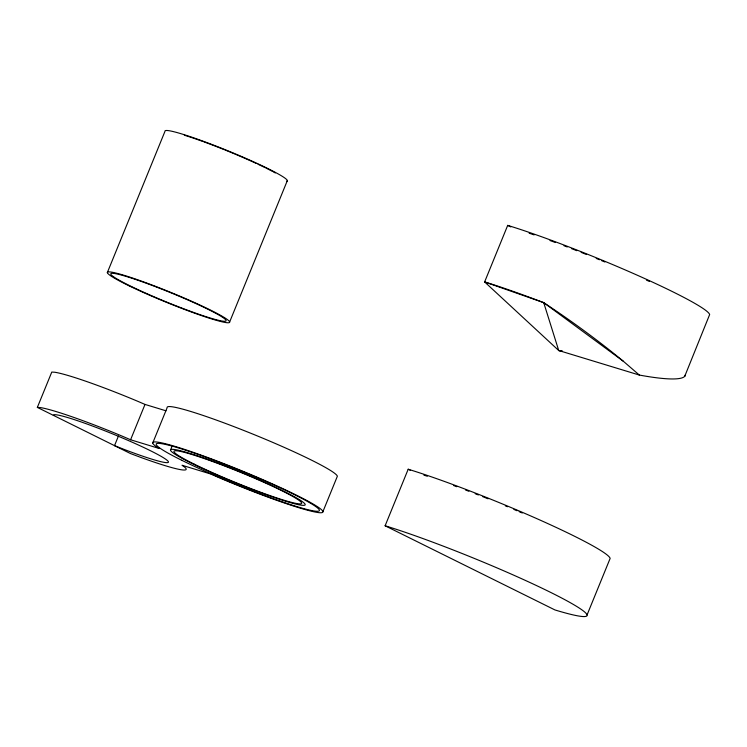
<?xml version="1.0" encoding="UTF-8"?>
<svg xmlns="http://www.w3.org/2000/svg" width="747" height="747" viewBox="0 0 747 747"><rect width="100%" height="100%" fill="white"/><g stroke="black" fill="none" stroke-linecap="round" stroke-linejoin="round"><path stroke-width="1.12" d="M684.738 376.292L709.65 314.562A126.383 10.355 22.2 0 0 634.595 274.028A126.383 10.355 22.2 0 0 507.699 225.389L484.626 281.927L558.719 350.511L639.329 375.05A130.006 18.124 17.5 0 0 685.429 374.639M37.35 407.404L40.413 407.582A81.386 6.667 22.2 0 1 123.582 436.743L130.585 439.768L159.298 448.508L156.17 446.575A91.918 7.535 22.2 0 1 228.208 465.353A91.918 7.535 22.2 0 1 322.816 512.237A91.918 7.535 22.2 0 1 217.928 477.174L210.757 474.009L182.044 465.269L184.332 466.856A81.386 6.667 22.2 0 1 141.435 457.65L130.492 453.56L37.35 407.404L51.776 372.071L54.83 372.249A81.386 6.667 22.2 0 1 137.999 401.41L145.002 404.426L165.983 410.813M107.297 272.683L164.984 131.323A66.063 5.416 22.2 0 1 230.59 151.902A66.063 5.416 22.2 0 1 286.484 181.353M118.456 436.015L114.515 445.651L123.498 449.18A62.234 5.098 22.2 0 0 168.206 461.413A62.234 5.098 22.2 0 0 113.068 434.082A62.234 5.098 22.2 0 0 53.971 414.725L53.317 415.323M130.585 439.768L145.002 404.426M152.705 443.074L167.123 407.731A91.918 7.535 22.2 0 1 250.04 432.961A91.918 7.535 22.2 0 1 337.364 476.241L322.947 511.583M170.437 450.208L172.165 445.968M229.665 321.92L287.352 180.559M385.116 525.776A126.383 10.355 22.2 0 1 550.632 592.39A126.383 10.355 22.2 0 1 554.928 609.935L385.116 525.776L408.189 469.237A126.383 10.355 22.2 0 1 535.085 517.876A126.383 10.355 22.2 0 1 610.14 558.411L587.058 614.958M558.719 350.511L562.136 351.071L558.719 350.511L543.723 302.656A126.383 10.355 22.2 0 0 484.626 281.927L543.723 302.656A130.006 17.433 35.5 0 1 623.362 361.277L639.329 375.05M507.699 225.389L510.789 226.92M408.189 469.237L410.243 470.255M543.723 302.656L623.362 361.277M184.36 135.226A62.234 5.098 22.2 0 1 202.736 141.426M203.763 141.799A62.234 5.098 22.2 0 1 224.679 149.83M225.697 150.25A62.234 5.098 22.2 0 1 234.931 154.05M235.949 154.48A62.234 5.098 22.2 0 1 255.988 163.304M257.995 164.237A62.234 5.098 22.2 0 1 264.952 167.571M265.867 168.019A62.234 5.098 22.2 0 1 272.431 171.39M273.262 171.829A62.234 5.098 22.2 0 1 275.335 172.968M423.904 475.139A118.726 9.73 22.2 0 1 427.321 476.259M453.625 485.531A118.726 9.73 22.2 0 1 456.828 486.717M465.549 489.995A118.726 9.73 22.2 0 1 468.845 491.255M475.195 493.702A118.726 9.73 22.2 0 1 478.407 494.962M482.711 496.652A118.726 9.73 22.2 0 1 488.099 498.8M505.346 505.84A118.726 9.73 22.2 0 1 507.493 506.727M513.861 509.407A118.726 9.73 22.2 0 1 517.036 510.752M519.137 511.658A118.726 9.73 22.2 0 1 522.284 513.002M529.156 233.195A118.726 9.73 22.2 0 1 534.133 234.894M549.979 240.525A118.726 9.73 22.2 0 1 555.273 242.467M563.966 245.726A118.726 9.73 22.2 0 1 567.262 246.977M571.52 248.62A118.726 9.73 22.2 0 1 576.843 250.693M581.147 252.374A118.726 9.73 22.2 0 1 586.535 254.522M596.227 258.434A118.726 9.73 22.2 0 1 599.467 259.76M601.624 260.647A118.726 9.73 22.2 0 1 604.865 261.992M646.454 280.106A118.726 9.73 22.2 0 1 649.395 281.46M129.334 285.942A66.063 5.416 22.2 0 0 228.797 322.713A66.063 5.416 22.2 0 0 147.308 283.253A66.063 5.416 22.2 0 0 129.334 285.942M131.603 286.605A62.234 5.098 22.2 0 0 225.295 321.238A62.234 5.098 22.2 0 0 148.541 284.065A62.234 5.098 22.2 0 0 131.603 286.605M193.846 463.943A68.939 5.649 22.2 0 0 299.921 503.889A68.939 5.649 22.2 0 0 219.702 464.139A68.939 5.649 22.2 0 0 193.846 463.943M181.633 460.227A88.09 7.218 22.2 0 0 317.167 511.275A88.09 7.218 22.2 0 0 214.669 460.479A88.09 7.218 22.2 0 0 181.633 460.227M191.409 463.196A72.767 5.967 22.2 0 0 303.366 505.364A72.767 5.967 22.2 0 0 218.694 463.411A72.767 5.967 22.2 0 0 191.409 463.196"/></g></svg>
